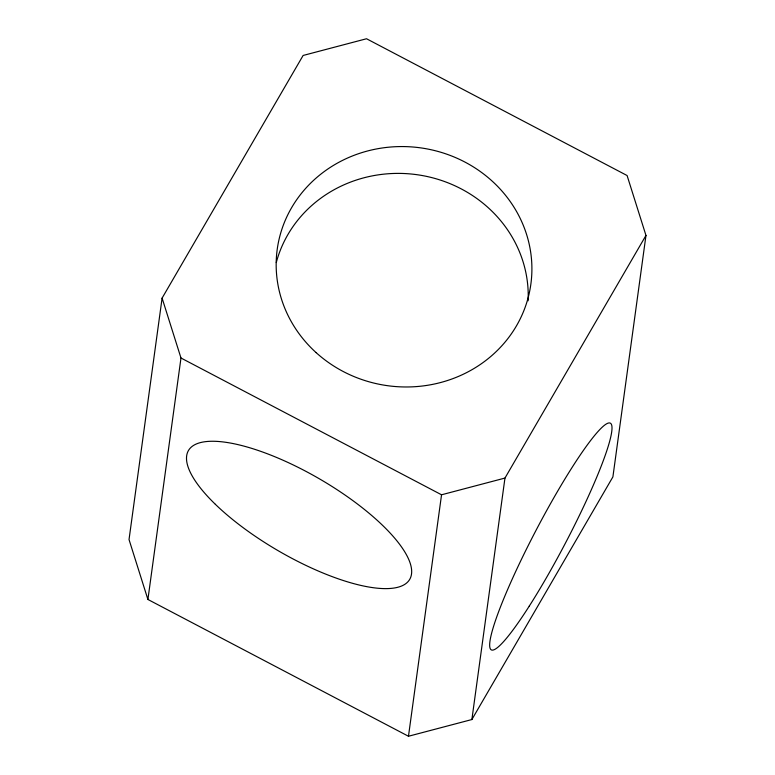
<?xml version="1.0" encoding="UTF-8"?>
<svg xmlns="http://www.w3.org/2000/svg" width="775" height="775" viewBox="0 0 775 775"><rect width="100%" height="100%" fill="white"/><g stroke="black" fill="none" stroke-linecap="round" stroke-linejoin="round"><path stroke-width="1.16" d="M162.101 298.104L129.028 539.565L147.909 599.472L408.473 736.25L471.878 719.539L612.899 476.896L645.972 235.435L627.091 175.528L366.527 38.75L303.122 55.461L162.101 298.104L180.982 358.011L147.909 599.472M408.473 736.25L441.547 494.789L504.961 478.068L645.972 235.435M471.878 719.539L504.961 478.068M180.982 358.011L441.547 494.789M276.287 262.522A128.011 120.057 7.8 0 1 418.636 174.937A128.011 120.057 7.8 0 1 528.114 300.797M529.267 606.108A128.011 15.984 -62.3 0 0 611.184 423.973A128.011 15.984 -62.3 0 0 512.072 579.438A128.011 15.984 -62.3 0 0 529.267 606.108M215.363 504.312A128.011 41.433 30.2 0 0 406.207 583.342A128.011 41.433 30.2 0 0 275.852 457.153A128.011 41.433 30.2 0 0 215.363 504.312M316.152 352.644A128.011 120.057 7.8 0 0 528.414 296.68A128.011 120.057 7.8 0 0 367.553 150.98A128.011 120.057 7.8 0 0 316.152 352.644"/></g></svg>
